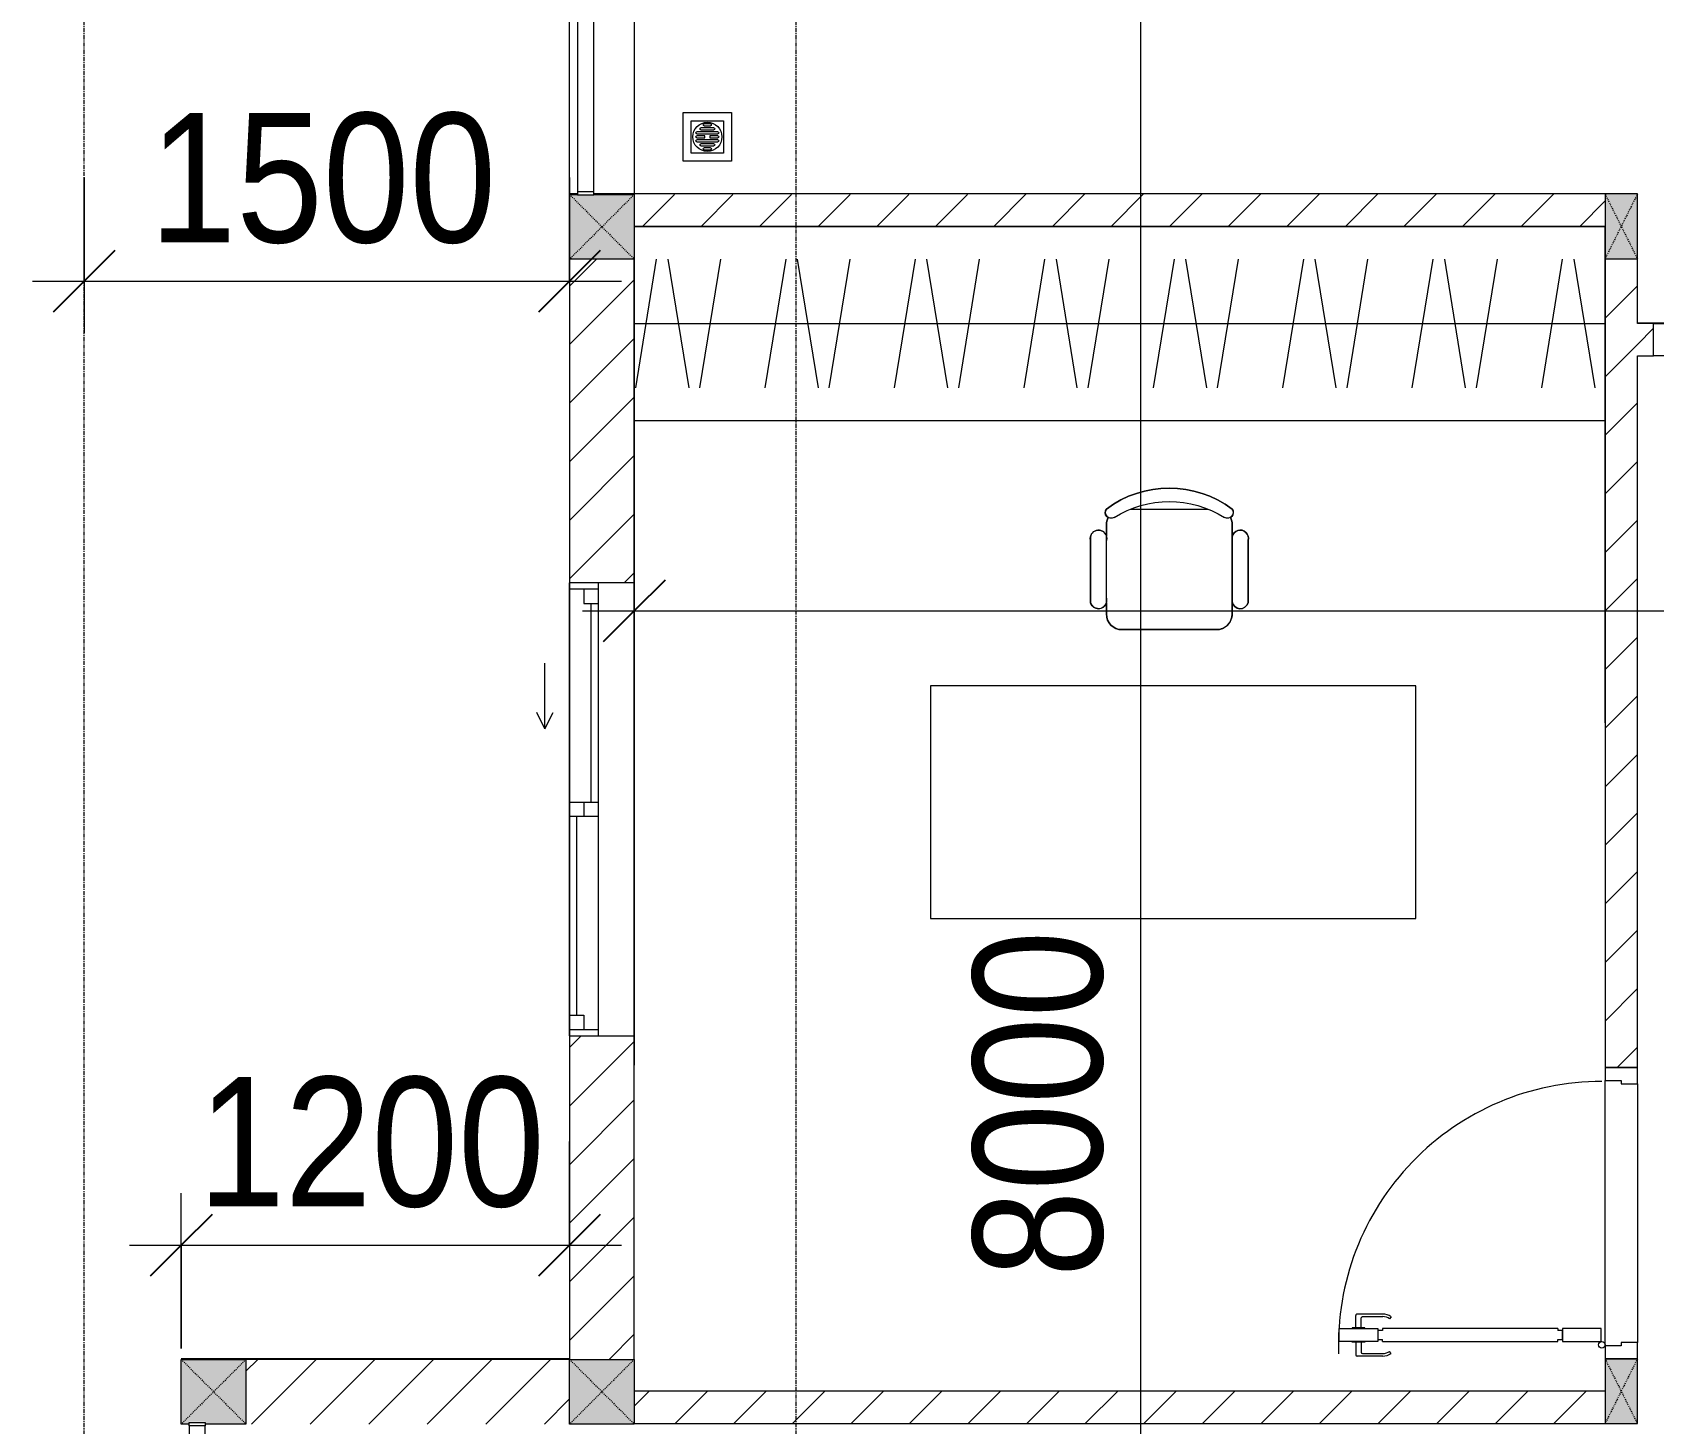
# Model space of a CAD drawing. Header units: millimetres. Extents: x 1591 to 240306, y -15958 to 82755.
# Drawn here: x 116794 to 121804, y 64837 to 69136 of the extents above; entities that cross this region are included whole.
import ezdxf

# ---------------------------------------------------------------- set-up
doc = ezdxf.new("R2010")
doc.units = ezdxf.units.MM
doc.linetypes.add('Dash', pattern=[6, 3, -3])
doc.linetypes.add('Grid Line', pattern=[22.225, 12.7, -3.175, 3.175, -3.175])
for name, color, linetype, lineweight in [('0-1', 7, 'Continuous', 5), ('A-ANNO-DIMS', 211, 'Continuous', 9), ('A-ANNO-DIMS-160', 211, 'Continuous', 9), ('A-DETL-GENF-1', 9, 'Continuous', 9), ('A-DOOR-1', 254, 'Continuous', 9), ('A-DOOR-2', 9, 'Continuous', 9), ('A-FLOR-1', 250, 'Continuous', 9), ('A-FLOR-2', 9, 'Continuous', 9), ('A-FLOR-HRAL', 11, 'Continuous', 9), ('A-FLOR-HRAL-1', 254, 'Continuous', 9), ('A-FLOR-HRAL-2', 9, 'Continuous', 9), ('A-GLAZ', 151, 'Continuous', 9), ('A-WALL-1', 253, 'Continuous', 18), ('A-WALL-2', 9, 'Continuous', 9), ('A-WALL-3', 113, 'Continuous', 18), ('A-WALL-PATT-1', 10, 'Continuous', 9), ('A-WALL-PATT-2', 111, 'Continuous', 9), ('G-IMPT-3', 8, 'Continuous', 9), ('I-FURN', 30, 'Continuous', 9), ('I-FURN-1', 254, 'Continuous', 9), ('M-EQPM', 50, 'Continuous', 9), ('S-COLS', 52, 'Continuous', 9), ('S-COLS-3', 254, 'Continuous', 9), ('S-COLS-4', 253, 'Continuous', 18), ('S-COLS-5', 52, 'Continuous', 18), ('S-COLS-HDLN', 52, 'Dash', 9), ('S-COLS-HDLN-1', 9, 'Dash', 9), ('S-GRID-1', 1, 'Grid Line', 9)]:
    doc.layers.add(name, color=color, linetype=linetype, lineweight=lineweight)
doc.styles.add('UTM Avo', font='UTM Avo.ttf', dxfattribs={"width": 0.9, "height": 400})
doc.dimstyles.new('1_Dim_chi_tiet_2_5', dxfattribs={"dimscale": 304.8, "dimtxt": 399.720379, "dimasz": 0.629921, "dimexe": 0.524934, "dimexo": 0.0625, "dimgap": 0.052493, "dimtad": 1, "dimdec": 0, "dimrnd": 5, "dimzin": 0, "dimdsep": 46, "dimtxsty": 'UTM Avo', "dimblk1": 'OBLIQUE', "dimblk2": 'OBLIQUE', "dimsah": 1, "dimcen": 0.09, "dimdle": 0.524934, "dimazin": 0, "dimtfac": 1, "dimtdec": 4, "dimtix": 1, "dimtmove": 0, "dimatfit": 3, "dimfxl": 1.049869, "dimfxlon": 1, "dimtvp": 1, "dimtolj": 1, "dimtzin": 0, "dimarcsym": 2})
doc.dimstyles.new('1_Dim_chi_tiet_2_5_1', dxfattribs={"dimscale": 304.8, "dimtxt": 399.720379, "dimasz": 0.629921, "dimexe": 0.524934, "dimexo": 0.0625, "dimgap": 0.052493, "dimtad": 1, "dimdec": 0, "dimrnd": 5, "dimzin": 0, "dimdsep": 46, "dimtxsty": 'UTM Avo', "dimblk1": 'OBLIQUE', "dimblk2": 'OBLIQUE', "dimsah": 1, "dimcen": 0.09, "dimdle": 0.524934, "dimazin": 0, "dimtfac": 1, "dimtdec": 4, "dimtix": 1, "dimtmove": 0, "dimatfit": 3, "dimfxl": 1.049869, "dimfxlon": 1, "dimtvp": 1, "dimtolj": 1, "dimtzin": 0, "dimarcsym": 2})
pattern_1 = [(45, (0, 0), (-90.50967, 90.50967), [])]
pattern_2 = [(45, (11001.35, 0), (-90.50967, 90.50967), [])]

# ---------------------------------------------------------------- blocks, each defined once
blk = doc.blocks.new('NCV_TKTC_KET CAU_rvt-1-TKCS_MB TẦNG 3-4')
at = {"layer": 'A-FLOR-1'}
for p, q in [((107452.4, 68636.5), (107452.4, 65035.3)), ((111752.1, 68238.1), (110752.6, 68238.1))]:
    blk.add_line(p, q, dxfattribs=at)
blk = doc.blocks.new('DOOR_CW_01 CANH MO-PANEL KINH - DIW_01-900x2200-CỬA GỖ VÂN LAMINATE-553393-TKCS_MB TẦNG 3-4')
at = {"layer": 'A-DETL-GENF-1'}
for p, q in [((-397, 872), (-357, 872)), ((-397, 752), (-397, 872)), ((-357, 872), (-357, 752)), ((-442, 737), (-442, 816.5)), ((-399, 820.5), (-438, 820.5)), ((-399, 803.5), (-430, 803.5)), ((-399, 831.8), (-397, 831.8)), ((-399, 792.2), (-399, 831.8)), ((-397, 792.2), (-397, 831.8)), ((-357, 792.2), (-357, 831.8)), ((-355, 831.8), (-357, 831.8)), ((-355, 792.2), (-355, 831.8)), ((-355, 820.5), (-316, 820.5)), ((-355, 803.5), (-324, 803.5)), ((-312, 737), (-312, 816.5)), ((-434, 799.5), (-434, 737)), ((-397, 792.2), (-399, 792.2)), ((-357, 752), (-397, 752)), ((-363, 752), (-391, 752)), ((-391, 752), (-391, 738)), ((-363, 738), (-363, 752)), ((-357, 792.2), (-355, 792.2)), ((-320, 799.5), (-320, 737)), ((-433.9, 711.2), (-427.3, 715.8)), ((-397, 738), (-391, 738)), ((-397, 738), (-397, 196)), ((-357, 738), (-363, 738)), ((-357, 196), (-357, 738)), ((-320.1, 711.2), (-326.7, 715.8)), ((-397, 196), (-391, 196)), ((-357, 182), (-397, 182)), ((-397, 182), (-397, 62)), ((-391, 196), (-391, 182)), ((-391, 182), (-363, 182)), ((-357, 196), (-363, 196)), ((-363, 182), (-363, 196)), ((-357, 62), (-357, 182)), ((-397, 62), (-357, 62))]:
    blk.add_line(p, q, dxfattribs=at)
blk.add_circle((-407, 60), 10, dxfattribs=at)
for centre, radius, start, end in [((-407, 60), 814, 360, 92), ((-438, 816.5), 4, 90, 180), ((-430, 799.5), 4, 90, 180), ((-324, 799.5), 4, 360, 90), ((-316, 816.5), 4, 0, 90), ((-397, 737), 45, 180, 215), ((-397, 737), 37, 180, 215), ((-357, 737), 37, 325, 0), ((-357, 737), 45, 325, 0)]:
    blk.add_arc(centre, radius, start, end, dxfattribs=at)
at = {"layer": 'A-DOOR-2'}
for p, q in [((-410, 50), (-450, 50)), ((-450, 50), (-450, -50)), ((-410, 0), (-410, 50)), ((-400, 0), (-410, 0)), ((-407, 50), (-382, 50)), ((-400, -50), (-400, 0)), ((410, 0), (400, 0)), ((400, 0), (400, -50)), ((450, 50), (410, 50)), ((410, 50), (410, 0)), ((450, -50), (450, 50)), ((-450, -50), (-400, -50)), ((400, -50), (450, -50))]:
    blk.add_line(p, q, dxfattribs=at)
blk = doc.blocks.new('TU DO LV A - TU DO LV A-885793-TKCS_MB TẦNG 3-4')
at = {"layer": 'I-FURN'}
for p, q in [((4.3, 101), (68.9, 499)), ((169, 101), (104.4, 499)), ((202.5, 101), (267.1, 499)), ((404.3, 101), (468.9, 499)), ((569, 101), (504.4, 499)), ((602.5, 101), (667.1, 499)), ((804.3, 101), (868.9, 499)), ((969, 101), (904.4, 499)), ((1002.5, 101), (1067.1, 499)), ((1204.3, 101), (1268.9, 499)), ((1369, 101), (1304.4, 499)), ((1402.5, 101), (1467.1, 499)), ((1604.3, 101), (1668.9, 499)), ((1769, 101), (1704.4, 499)), ((1802.5, 101), (1867.1, 499)), ((2004.3, 101), (2068.9, 499)), ((2169, 101), (2104.4, 499)), ((2202.5, 101), (2267.1, 499)), ((2404.3, 101), (2468.9, 499)), ((2569, 101), (2504.4, 499)), ((2602.5, 101), (2667.1, 499)), ((2804.3, 101), (2868.9, 499)), ((2969, 101), (2904.4, 499)), ((0, 300), (3000, 300)), ((0, 0), (3000, 0))]:
    blk.add_line(p, q, dxfattribs=at)
at = {"layer": 'I-FURN-1'}
blk.add_line((0, 0), (3000, 0), dxfattribs=at)
blk = doc.blocks.new('BAN LV A - BAN LV A_dwg_ban hoc2-348006-TKCS_MB TẦNG 3-4')
at = {"layer": 'I-FURN'}
for p, q in [((145.8, 437.4), (-145.8, 437.4)), ((-243, 354.4), (-243, 162)), ((-194.4, 388.8), (-194.4, 113.4)), ((194.4, 113.4), (194.4, 388.8)), ((194.4, 351.4), (194.4, 150.8)), ((243.7, 162), (243.7, 354.4)), ((-120.5, 64.8), (120.5, 64.8))]:
    blk.add_line(p, q, dxfattribs=at)
at = {"layer": 'I-FURN', "flags": 128}
blk.add_lwpolyline([(-737.8, 610.5), (-737.8, 1330.5), (-154.9, 1330.5), (762.2, 1330.5), (762.2, 610.5)], close=True, dxfattribs=at)
at = {"layer": 'I-FURN'}
for centre, radius, start, end in [((-145.8, 388.8), 48.6, 90, 180), ((145.8, 388.8), 48.6, 360, 90), ((-218.7, 347.3), 25.3, 343.7398, 163.7398), ((219.4, 347.3), 25.3, 16.2602, 170.7054), ((-218.7, 154.9), 25.3, 163.7398, 16.2602), ((219.4, 154.9), 25.3, 189.2946, 16.2602), ((-145.8, 113.4), 48.6, 180, 207.5844), ((145.8, 113.4), 48.6, 332.4156, 0), ((-180.2, 75.4), 17.8, 57.9726, 216.6901), ((0, 324), 324, 233.1301, 306.8699), ((0, 359.3), 318.2, 237.5758, 302.4242), ((180.2, 75.4), 17.8, 323.3099, 122.0274)]:
    blk.add_arc(centre, radius, start, end, dxfattribs=at)
blk = doc.blocks.new('BAN LV A - BAN LV A_dwg-348005-TKCS_MB TẦNG 3-4')
at = {"extrusion": (0, 0, -1), "zscale": -1, "rotation": 180}
blk.add_blockref('BAN LV A - BAN LV A_dwg_ban hoc2-348006-TKCS_MB TẦNG 3-4', (-729, 1383.7), dxfattribs=at)
blk = doc.blocks.new('BAN LV A - BAN LV A-348231-TKCS_MB TẦNG 3-4')
at = {"layer": 'I-FURN-1'}
for p, q in [((534.6, 1270.3), (534.6, 1235.9)), ((923.4, 1232.9), (923.4, 1270.3)), ((486, 1221.7), (486, 1029.3)), ((972.7, 1029.3), (972.7, 1221.7)), ((534.6, 1029.3), (534.6, 994.9)), ((923.4, 994.9), (923.4, 1032.3)), ((583.2, 946.3), (874.8, 946.3)), ((1491.2, 773.2), (-8.8, 773.2)), ((-8.8, 773.2), (-8.8, 53.2)), ((1491.2, 53.2), (1491.2, 773.2)), ((-8.8, 53.2), (1491.2, 53.2))]:
    blk.add_line(p, q, dxfattribs=at)
for centre, radius, start, end in [((729, 1059.7), 324, 53.1301, 126.8699), ((548.9, 1308.3), 17.8, 143.3099, 240.596), ((909.2, 1308.3), 17.8, 299.404, 36.6901), ((510.3, 1228.8), 25.3, 16.2602, 196.2602), ((583.2, 1270.3), 48.6, 152.4156, 180), ((874.8, 1270.3), 48.6, 360, 27.5844), ((948.4, 1228.8), 25.3, 343.7398, 170.7054), ((510.3, 1036.4), 25.3, 196.2602, 343.7398), ((948.4, 1036.4), 25.3, 189.2946, 343.7398), ((583.2, 994.9), 48.6, 180, 270), ((874.8, 994.9), 48.6, 270, 360)]:
    blk.add_arc(centre, radius, start, end, dxfattribs=at)
blk.add_blockref('BAN LV A - BAN LV A_dwg-348005-TKCS_MB TẦNG 3-4', (0, 0))
blk = doc.blocks.new('Railing - 50 x 10mm-901205-TKCS_MB TẦNG 3-4')
at = {"layer": 'A-FLOR-HRAL-2'}
for p, q in [((25, 5), (-25, 5)), ((-25, 5), (-25, -5)), ((25, -5), (25, 5)), ((-25, -5), (25, -5))]:
    blk.add_line(p, q, dxfattribs=at)
blk = doc.blocks.new('Railing - Railing-883597-TKCS_MB TẦNG 3-4')
at = {"layer": 'A-FLOR-HRAL-2'}
for p, q in [((84569, 60498.3), (84569, 59383.3)), ((84619, 59383.3), (84619, 60498.3))]:
    blk.add_line(p, q, dxfattribs=at)
for p in [(84594, 60503.3), (84594, 59378.3)]:
    blk.add_blockref('Railing - 50 x 10mm-901205-TKCS_MB TẦNG 3-4', p)
blk = doc.blocks.new('G1_SOF - BO TRU - 100x200-745959-TKCS_MB TẦNG 3-4')
at = {"layer": 'S-COLS'}
blk.add_hatch(color=256, dxfattribs=at).paths.add_polyline_path([(-50, 100), (-50, -100), (50, -100), (50, 100)])
at = {"layer": 'S-COLS-4'}
for p, q in [((50, 100), (-50, 100)), ((-50, 100), (-50, -100)), ((50, -100), (50, 100)), ((-50, -100), (50, -100))]:
    blk.add_line(p, q, dxfattribs=at)
at = {"layer": 'S-COLS-HDLN-1'}
for p, q in [((50, 100), (-50, -100)), ((-50, 100), (50, -100))]:
    blk.add_line(p, q, dxfattribs=at)
blk = doc.blocks.new('DOOR_CW_01 CANH MO-PANEL KINH - DIG_01-900x2200-CỬA NHÔM KÍNH-901215-TKCS_MB TẦNG 3-4')
at = {"layer": 'A-DETL-GENF-1'}
for p, q in [((-397, -182), (-397, -62)), ((-397, -62), (-357, -62)), ((-357, -62), (-357, -182)), ((-357, -182), (-397, -182)), ((-397, -196), (-391, -196)), ((-397, -738), (-397, -196)), ((-391, -196), (-391, -182)), ((-391, -182), (-363, -182)), ((-363, -182), (-363, -196)), ((-357, -196), (-363, -196)), ((-357, -196), (-357, -738)), ((-442, -737), (-442, -816.5)), ((-434, -799.5), (-434, -737)), ((-433.9, -711.2), (-427.3, -715.8)), ((-397, -738), (-391, -738)), ((-391, -752), (-391, -738)), ((-357, -738), (-363, -738)), ((-363, -738), (-363, -752)), ((-320.1, -711.2), (-326.7, -715.8)), ((-320, -799.5), (-320, -737)), ((-312, -737), (-312, -816.5)), ((-399, -792.2), (-399, -831.8)), ((-397, -792.2), (-399, -792.2)), ((-357, -752), (-397, -752)), ((-397, -752), (-397, -872)), ((-397, -792.2), (-397, -831.8)), ((-363, -752), (-391, -752)), ((-357, -872), (-357, -752)), ((-357, -792.2), (-357, -831.8)), ((-357, -792.2), (-355, -792.2)), ((-355, -792.2), (-355, -831.8)), ((-399, -820.5), (-438, -820.5)), ((-399, -803.5), (-430, -803.5)), ((-399, -831.8), (-397, -831.8)), ((-355, -831.8), (-357, -831.8)), ((-355, -803.5), (-324, -803.5)), ((-355, -820.5), (-316, -820.5)), ((-397, -872), (-357, -872))]:
    blk.add_line(p, q, dxfattribs=at)
blk.add_circle((-407, -60), 10, dxfattribs=at)
for centre, radius, start, end in [((-407, -60), 814, 268, 0), ((-397, -737), 45, 145, 180), ((-397, -737), 37, 145, 180), ((-357, -737), 37, 0, 35), ((-357, -737), 45, 360, 35), ((-430, -799.5), 4, 180, 270), ((-324, -799.5), 4, 270, 0), ((-438, -816.5), 4, 180, 270), ((-316, -816.5), 4, 270, 0)]:
    blk.add_arc(centre, radius, start, end, dxfattribs=at)
at = {"layer": 'A-DOOR-2'}
for p, q in [((-450, -50), (-450, 50)), ((-450, 50), (-400, 50)), ((-400, 50), (-400, 0)), ((400, 0), (400, 50)), ((400, 50), (450, 50)), ((450, 50), (450, -50)), ((-410, -50), (-450, -50)), ((-410, 0), (-410, -50)), ((-400, 0), (-410, 0)), ((-407, -50), (-382, -50)), ((410, 0), (400, 0)), ((410, -50), (410, 0)), ((450, -50), (410, -50))]:
    blk.add_line(p, q, dxfattribs=at)
blk = doc.blocks.new('NCV_TKTC_TANG 3 - 4_rvt-2-TKCS_MB TẦNG 3-4')
at = {"layer": 'A-WALL-PATT-1'}
h = blk.add_hatch(dxfattribs=at)
h.set_pattern_fill('FP_1', color=256, style=0, pattern_type=2)
h.set_pattern_definition(pattern_1)
h.paths.add_polyline_path([(110652.6, 68536.9), (110652.6, 68636.9), (107652.6, 68635.3), (107652.6, 68536.9), (109311.5, 68536.9)])
h = blk.add_hatch(dxfattribs=at)
h.set_pattern_fill('FP_1', color=256, style=0, pattern_type=2)
h.set_pattern_definition(pattern_1)
h.paths.add_polyline_path([(110752.5, 64936.9), (110752.6, 64936.9), (110752.5, 65037.4), (110752.5, 65036.9)])
h.paths.add_polyline_path([(110652.6, 65937.4), (110752.6, 65937.4), (110752.6, 68436.9), (110652.6, 68436.9), (110652.6, 65944.4)])
h = blk.add_hatch(dxfattribs=at)
h.set_pattern_fill('FP_1', color=256, style=0, pattern_type=2)
h.set_pattern_definition(pattern_1)
h.paths.add_polyline_path([(111752.6, 68136.9), (111752.6, 68236.9), (111702.6, 68236.9), (111702.6, 68136.9)])
h.paths.add_polyline_path([(110802.6, 68136.9), (110802.6, 68236.9), (110752.6, 68236.9), (110752.6, 68136.9)])
h = blk.add_hatch(dxfattribs=at)
h.set_pattern_fill('FP_1', color=256, style=0, pattern_type=2)
h.set_pattern_definition(pattern_1)
h.paths.add_polyline_path([(110752.5, 64836.9), (110752.6, 64836.9), (110752.5, 64837)])
h.paths.add_polyline_path([(110652.5, 64836.9), (110652.5, 64936.9), (107652.6, 64936.9), (107652.6, 64836.9), (109311.5, 64836.9)])
at = {"layer": 'A-FLOR-2'}
for p, q in [((110652.6, 68536.9), (107652.6, 68536.9)), ((107652.6, 68536.9), (107652.6, 67936.9)), ((110652.6, 68436.9), (110652.6, 68536.9)), ((110652.6, 67936.9), (110652.6, 68436.9)), ((107652.6, 67936.9), (107652.6, 67435.3)), ((110652.6, 67002.5), (110652.6, 67936.9)), ((107652.6, 67435.3), (107652.6, 66035.3)), ((107652.6, 66035.3), (107652.6, 65944.4)), ((110652.6, 65077.4), (110652.6, 65897.4)), ((110752.6, 65887.4), (110752.6, 65087.4))]:
    blk.add_line(p, q, dxfattribs=at)
at = {"layer": 'A-WALL-1'}
for p, q in [((107477.5, 68636.9), (107452.6, 68636.9)), ((110652.6, 68636.9), (107527.5, 68636.9)), ((107652.6, 68536.9), (110652.6, 68536.9)), ((110652.6, 68436.9), (110652.6, 65937.4)), ((110752.6, 68236.9), (110752.6, 68436.9)), ((110802.6, 68236.9), (110752.6, 68236.9)), ((110802.6, 68136.9), (110802.6, 68236.9)), ((110752.6, 65937.4), (110752.6, 68136.9)), ((110752.6, 68136.9), (110802.6, 68136.9)), ((110652.6, 65937.4), (110752.6, 65937.4)), ((110752.6, 65037.4), (110652.6, 65037.4)), ((110752.6, 64936.9), (110752.6, 65037.4)), ((110652.5, 64936.9), (107652.6, 64936.9)), ((110752.6, 64836.9), (110752.6, 64936.9)), ((107652.6, 64836.9), (110652.5, 64836.9))]:
    blk.add_line(p, q, dxfattribs=at)
at = {"layer": 'A-WALL-2'}
for p, q in [((107452.6, 68636.9), (107452.6, 69761.9)), ((107652.6, 69761.9), (107652.6, 68636.9)), ((110652.6, 65077.4), (110652.6, 65897.4)), ((110752.6, 65887.4), (110752.6, 65087.4))]:
    blk.add_line(p, q, dxfattribs=at)
at = {"layer": 'A-DOOR-1'}
for name, p, rotation in [('DOOR_CW_01 CANH MO-PANEL KINH - DIG_01-900x2200-CỬA NHÔM KÍNH-901215-TKCS_MB TẦNG 3-4', (111252.6, 68186.9), 180), ('DOOR_CW_01 CANH MO-PANEL KINH - DIW_01-900x2200-CỬA GỖ VÂN LAMINATE-553393-TKCS_MB TẦNG 3-4', (110702.6, 65487.4), 89.99999999999882)]:
    blk.add_blockref(name, p, dxfattribs=dict(at, rotation=rotation))
at = {"layer": 'A-FLOR-HRAL-1'}
blk.add_blockref('Railing - Railing-883597-TKCS_MB TẦNG 3-4', (22908.5, 9260.7), dxfattribs=at)
at = {"layer": 'I-FURN-1'}
for name, p in [('TU DO LV A - TU DO LV A-885793-TKCS_MB TẦNG 3-4', (107652.6, 67936.9)), ('BAN LV A - BAN LV A-348231-TKCS_MB TẦNG 3-4', (108576.8, 66344.2))]:
    blk.add_blockref(name, p, dxfattribs=at)
at = {"layer": 'S-COLS-3'}
for p in [(110702.6, 68536.9), (110702.5, 64936.9)]:
    blk.add_blockref('G1_SOF - BO TRU - 100x200-745959-TKCS_MB TẦNG 3-4', p, dxfattribs=at)
blk = doc.blocks.new('1_FAMILY RVT - W01-WxH 1400x1400xmm-389822-TKCS_MB TẦNG 3-4')
at = {"layer": 'A-GLAZ'}
for p, q in [((248.4, 172.39), (299.2, 197.79)), ((248.4, 172.39), (299.2, 146.99)), ((248.4, 172.39), (451.6, 172.39)), ((-700, 96.19), (-700, -103.81)), ((700, 96.19), (-700, 96.19)), ((-700, 96.19), (-636.5, 96.19)), ((-680.95, 96.19), (-680.95, 7.29)), ((-636.5, 51.74), (-680.95, 51.74)), ((-636.5, 96.19), (-22.225, 96.19)), ((-636.5, 96.19), (-636.5, 51.74)), ((-636.5, 73.965), (-22.225, 73.965)), ((-22.225, 7.29), (-22.225, 96.19)), ((-22.225, 96.19), (22.225, 96.19)), ((22.225, 51.74), (-22.225, 51.74)), ((22.225, 96.19), (680.95, 96.19)), ((22.225, 96.19), (22.225, 7.29)), ((636.5, 51.74), (636.5, 7.29)), ((680.95, 51.74), (636.5, 51.74)), ((680.95, 96.19), (700, 96.19)), ((680.95, 96.19), (680.95, 7.29)), ((700, -103.81), (700, 96.19)), ((-700, 7.29), (-680.95, 7.29)), ((-680.95, 7.29), (-22.225, 7.29)), ((-22.225, 7.29), (22.225, 7.29)), ((22.225, 29.515), (636.5, 29.515)), ((22.225, 7.29), (636.5, 7.29)), ((636.5, 7.29), (700, 7.29)), ((-700, -103.81), (700, -103.81))]:
    blk.add_line(p, q, dxfattribs=at)
blk = doc.blocks.new('Railing - 50 x 10mm-1251311-TKCS_MB TẦNG 3-4')
at = {"layer": 'A-FLOR-HRAL'}
for p, q in [((25, 5), (-25, 5)), ((-25, 5), (-25, -5)), ((25, -5), (25, 5)), ((-25, -5), (25, -5))]:
    blk.add_line(p, q, dxfattribs=at)
blk = doc.blocks.new('Railing - Railing-2747526-TKCS_MB TẦNG 3-4')
at = {"layer": 'A-FLOR-HRAL'}
for p, q in [((106276.6, 64830.3), (106276.6, 61716.9)), ((106326.6, 61716.9), (106326.6, 64830.3))]:
    blk.add_line(p, q, dxfattribs=at)
at = {"extrusion": (0, 0, -1), "zscale": -1}
for p in [(-106301.6, 64835.3), (-106301.6, 61711.9)]:
    blk.add_blockref('Railing - 50 x 10mm-1251311-TKCS_MB TẦNG 3-4', p, dxfattribs=at)
blk = doc.blocks.new('G1_SOF - BO TRU - 200x200-V32-TKCS_MB TẦNG 3-4')
at = {"layer": 'S-COLS'}
blk.add_hatch(color=256, dxfattribs=at).paths.add_polyline_path([(-100, 100), (-100, -100), (100, -100), (100, 100), (75.9, 100), (75.9, 92.9), (25.9, 92.9), (25.9, 100)])
at = {"layer": 'S-COLS-5'}
for p, q in [((-100, 100), (25.9, 100)), ((-100, -100), (-100, 100)), ((75.9, 100), (100, 100)), ((100, 100), (100, -100)), ((100, -100), (-100, -100))]:
    blk.add_line(p, q, dxfattribs=at)
at = {"layer": 'S-COLS-HDLN'}
for p, q in [((100, -100), (-100, 100)), ((-100, -100), (100, 100))]:
    blk.add_line(p, q, dxfattribs=at)
blk = doc.blocks.new('G1_SOF - BO TRU - 200x200-V34-TKCS_MB TẦNG 3-4')
at = {"layer": 'S-COLS'}
blk.add_hatch(color=256, dxfattribs=at).paths.add_polyline_path([(25.1, 100), (-100, 100), (-100, -100), (100, -100), (100, 100), (75.1, 100)])
at = {"layer": 'S-COLS-5'}
for p, q in [((-100, 100), (100, 100)), ((-100, -100), (-100, 100)), ((100, 100), (100, -100)), ((25.1, -100), (-100, -100)), ((100, -100), (75.1, -100))]:
    blk.add_line(p, q, dxfattribs=at)
at = {"layer": 'S-COLS-HDLN'}
for p, q in [((100, -100), (-100, 100)), ((-100, -100), (100, 100))]:
    blk.add_line(p, q, dxfattribs=at)
blk = doc.blocks.new('G1_SOF - BO TRU - 200x200-3054294-TKCS_MB TẦNG 3-4')
at = {"layer": 'S-COLS'}
blk.add_hatch(color=256, dxfattribs=at).paths.add_polyline_path([(100, 100), (-100, 100), (-100, -100), (100, -100)])
at = {"layer": 'S-COLS-5'}
for p, q in [((-100, 100), (100, 100)), ((-100, -100), (-100, 100)), ((100, 100), (100, -100)), ((100, -100), (-100, -100))]:
    blk.add_line(p, q, dxfattribs=at)
at = {"layer": 'S-COLS-HDLN'}
for p, q in [((100, -100), (-100, 100)), ((-100, -100), (100, 100))]:
    blk.add_line(p, q, dxfattribs=at)
blk = doc.blocks.new('TKTC_XREF_251221_MB TANG 2-7 - TKTC_XREF_260130_MB TANG 2-5_dwg_THU NUOC - THU NUOC-444531-TKCS_MB TẦNG 1-4746810-TKCS_MB TẦNG 3-4')
at = {"layer": 'G-IMPT-3'}
for p, q in [((-23.3, 10.8), (40.9, 10.8)), ((40.9, 4.8), (-23.3, 4.8)), ((-11, 23.3), (28.5, 23.3)), ((28.5, 17.3), (-11, 17.3)), ((-1.1, 35.6), (18.5, 35.6)), ((18.5, 29.6), (-1.1, 29.6)), ((-23.3, -13.6), (40.9, -13.6)), ((40.9, -19.6), (-23.3, -19.6)), ((-11, -26.1), (28.5, -26.1)), ((28.5, -32.1), (-11, -32.1)), ((-1.1, -38.5), (18.5, -38.5)), ((18.5, -44.5), (-1.1, -44.5))]:
    blk.add_line(p, q, dxfattribs=at)
at = {"layer": 'G-IMPT-3', "flags": 128}
for points in [[(83.7, -79.4), (83.7, 70.6), (-66.3, 70.6), (-66.3, -79.4)], [(58.7, -54.4), (58.7, 45.6), (-41.3, 45.6), (-41.3, -54.4)]]:
    blk.add_lwpolyline(points, close=True, dxfattribs=at)
for points in [[(-23.3, -1.2), (0.7, -1.2), (0.7, -7.2), (-23.3, -7.2)], [(40.9, -7.2), (16.7, -7.2), (16.7, -1.2), (40.9, -1.2)]]:
    blk.add_lwpolyline(points, dxfattribs=at)
at = {"layer": 'G-IMPT-3'}
for centre, radius, start, end in [((8.7, -4.4), 45, 360, 180), ((8.7, -4.4), 45, 360, 180), ((-23.3, 7.8), 3, 90, 270), ((-11, 20.3), 3, 90, 270), ((-1.1, 32.6), 3, 90, 270), ((18.5, 32.6), 3, 270, 90), ((28.5, 20.3), 3, 270, 90), ((40.9, 7.8), 3, 270, 90), ((8.7, -4.4), 45, 180, 360), ((8.7, -4.4), 45, 180, 360), ((-23.3, -4.2), 3, 90, 270), ((-23.3, -16.6), 3, 90, 270), ((-11, -29.1), 3, 90, 270), ((-1.1, -41.5), 3, 90, 270), ((18.5, -41.5), 3, 270, 90), ((28.5, -29.1), 3, 270, 90), ((40.9, -4.2), 3, 270, 90), ((40.9, -16.6), 3, 270, 90)]:
    blk.add_arc(centre, radius, start, end, dxfattribs=at)
blk = doc.blocks.new('TKTC_XREF_251221_MB TANG 2-7 - TKTC_XREF_251221_MB TANG 2-7-2039446-TKCS_MB TẦNG 3-4')
at = {"layer": 'M-EQPM'}
blk.add_line((73800, 47800), (72600.1, 47800), dxfattribs=at)
at = {"extrusion": (0, 0, -1), "zscale": -1}
blk.add_blockref('TKTC_XREF_251221_MB TANG 2-7 - TKTC_XREF_260130_MB TANG 2-5_dwg_THU NUOC - THU NUOC-444531-TKCS_MB TẦNG 1-4746810-TKCS_MB TẦNG 3-4', (-74234.6, 51580.9), dxfattribs=at)
blk = doc.blocks.new('DIMBLOCK31-TKCS_MB TẦNG 3-4')
at = {"layer": 'A-ANNO-DIMS-160'}
for p, q in [((116953.9, 68687.7), (116953.9, 68207.7)), ((116953.9, 68367.7), (116953.9, 68687.7)), ((118453.9, 68687.7), (118453.9, 68207.7)), ((118453.9, 68367.7), (118453.9, 68687.7)), ((116793.9, 68367.7), (118613.9, 68367.7))]:
    blk.add_line(p, q, dxfattribs=at)
at = {"layer": 'A-ANNO-DIMS-160', "lineweight": 25}
for p, q in [((116953.9, 68367.7), (117049.9, 68463.7)), ((118453.9, 68367.7), (118549.9, 68463.7)), ((116953.9, 68367.7), (116857.9, 68271.7)), ((118453.9, 68367.7), (118357.9, 68271.7))]:
    blk.add_line(p, q, dxfattribs=at)
at = {"layer": 'A-ANNO-DIMS-160', "color": 0, "insert": (117156.1, 68887.4), "char_height": 400, "width": 1314.636, "attachment_point": 1, "line_spacing_factor": 1.110334, "style": 'UTM Avo'}
blk.add_mtext('1500', dxfattribs=at)
blk = doc.blocks.new('_Oblique')
at = {"color": 0, "linetype": 'ByBlock', "lineweight": -2}
blk.add_line((-0.5, -0.5), (0.5, 0.5), dxfattribs=at)
blk = doc.blocks.new('DIMBLOCK32-TKCS_MB TẦNG 3-4')
at = {"layer": 'A-ANNO-DIMS-160'}
for p, q in [((118453.9, 65708.5), (118453.9, 65228.5)), ((118453.9, 65388.5), (118453.9, 65708.5)), ((117254, 65068.5), (117254, 65548.5)), ((117094, 65388.5), (118613.9, 65388.5)), ((117254, 65388.5), (117254, 65068.5))]:
    blk.add_line(p, q, dxfattribs=at)
at = {"layer": 'A-ANNO-DIMS-160', "lineweight": 25}
for p, q in [((117254, 65388.5), (117350, 65484.5)), ((118453.9, 65388.5), (118549.9, 65484.5)), ((117254, 65388.5), (117158, 65292.5)), ((118453.9, 65388.5), (118357.9, 65292.5))]:
    blk.add_line(p, q, dxfattribs=at)
at = {"layer": 'A-ANNO-DIMS-160', "color": 0, "insert": (117306.2, 65908.2), "char_height": 400, "width": 1314.636, "attachment_point": 1, "line_spacing_factor": 1.110334, "style": 'UTM Avo'}
blk.add_mtext('1200', dxfattribs=at)
blk = doc.blocks.new('DIMBLOCK375-TKCS_MB TẦNG 3-4')
at = {"layer": 'A-ANNO-DIMS-160'}
for p, q in [((120219.7, 61676.9), (120219.7, 69996.9)), ((120539.7, 69836.9), (120059.7, 69836.9)), ((120219.7, 69836.9), (120539.7, 69836.9)), ((119899.7, 61836.9), (120379.7, 61836.9)), ((120219.7, 61836.9), (119899.7, 61836.9))]:
    blk.add_line(p, q, dxfattribs=at)
at = {"layer": 'A-ANNO-DIMS-160', "lineweight": 25}
for p, q in [((120219.7, 69836.9), (120123.7, 69932.9)), ((120219.7, 69836.9), (120315.7, 69740.9)), ((120219.7, 61836.9), (120123.7, 61932.9)), ((120219.7, 61836.9), (120315.7, 61740.9))]:
    blk.add_line(p, q, dxfattribs=at)
at = {"layer": 'A-ANNO-DIMS-160', "color": 0, "insert": (119700.1, 65289.2), "char_height": 400, "width": 1314.636, "attachment_point": 1, "rotation": 90, "line_spacing_factor": 1.110334, "style": 'UTM Avo'}
blk.add_mtext('8000', dxfattribs=at)
blk = doc.blocks.new('DIMBLOCK412-TKCS_MB TẦNG 3-4')
at = {"layer": 'A-ANNO-DIMS-160'}
for p, q in [((118653.9, 67668.8), (118653.9, 67188.8)), ((118653.9, 67348.8), (118653.9, 67668.8)), ((127253.9, 67668.8), (127253.9, 67188.8)), ((127253.9, 67348.8), (127253.9, 67668.8)), ((118493.9, 67348.8), (127413.9, 67348.8))]:
    blk.add_line(p, q, dxfattribs=at)
at = {"layer": 'A-ANNO-DIMS-160', "lineweight": 25}
for p, q in [((118653.9, 67348.8), (118749.9, 67444.8)), ((127253.9, 67348.8), (127349.9, 67444.8)), ((118653.9, 67348.8), (118557.9, 67252.8)), ((127253.9, 67348.8), (127157.9, 67252.8))]:
    blk.add_line(p, q, dxfattribs=at)
at = {"layer": 'A-ANNO-DIMS-160', "color": 0, "insert": (122406.1, 67868.4), "char_height": 400, "width": 1314.636, "attachment_point": 1, "line_spacing_factor": 1.110334, "style": 'UTM Avo'}
blk.add_mtext('8600', dxfattribs=at)

msp = doc.modelspace()

# ---------------------------------------------------------------- hatches: boundary and pattern name
at = {"layer": 'A-WALL-PATT-2'}
h = msp.add_hatch(dxfattribs=at)
h.set_pattern_fill('FP_1', color=256, style=0, pattern_type=2)
h.set_pattern_definition(pattern_2)
h.paths.add_polyline_path([(118453.9, 65035.3), (118653.9, 65035.3), (118653.9, 66035.3), (118453.9, 66035.3), (118453.9, 65944.4)])
h.paths.add_polyline_path([(118453.9, 67435.3), (118653.9, 67435.3), (118653.9, 68435.3), (118453.9, 68435.3), (118453.9, 68060.7)])
h = msp.add_hatch(dxfattribs=at)
h.set_pattern_fill('FP_1', color=256, style=0, pattern_type=2)
h.set_pattern_definition(pattern_2)
h.paths.add_polyline_path([(117894.8, 64835.3), (118453.9, 64835.3), (118453.9, 65035.3), (117453.9, 65035.3), (117453.9, 64835.3)])

# ---------------------------------------------------------------- linework, layer by layer
at = {"layer": 'A-WALL-3'}
for p, q in [((118453.9, 68435.3), (118453.9, 67435.3)), ((118653.9, 67435.3), (118653.9, 68435.3)), ((118453.9, 66035.3), (118453.9, 65035.3)), ((118653.9, 65035.3), (118653.9, 66035.3)), ((118453.9, 65035.3), (117453.9, 65035.3))]:
    msp.add_line(p, q, dxfattribs=at)
at = {"layer": 'S-GRID-1'}
for p, q in [((116953.9, 19175.3), (116953.9, 76690.4)), ((119153.9, 19175.3), (119153.9, 76690.4))]:
    msp.add_line(p, q, dxfattribs=at)

# ---------------------------------------------------------------- block references
at = {"layer": '0-1'}
for name in ['NCV_TKTC_KET CAU_rvt-1-TKCS_MB TẦNG 3-4', 'NCV_TKTC_TANG 3 - 4_rvt-2-TKCS_MB TẦNG 3-4']:
    msp.add_blockref(name, (11001.4, 0), dxfattribs=at)
at = {"layer": 'A-FLOR-HRAL'}
msp.add_blockref('Railing - Railing-2747526-TKCS_MB TẦNG 3-4', (11001.4, 0), dxfattribs=at)
at = {"layer": 'A-GLAZ', "rotation": 90}
msp.add_blockref('1_FAMILY RVT - W01-WxH 1400x1400xmm-389822-TKCS_MB TẦNG 3-4', (118550.1, 66735.3), dxfattribs=at)
at = {"layer": 'M-EQPM'}
msp.add_blockref('TKTC_XREF_251221_MB TANG 2-7 - TKTC_XREF_251221_MB TANG 2-7-2039446-TKCS_MB TẦNG 3-4', (44653.9, 17236.9), dxfattribs=at)
at = {"layer": 'S-COLS', "rotation": 180}
for name, p in [('G1_SOF - BO TRU - 200x200-V34-TKCS_MB TẦNG 3-4', (118553.9, 68535.3)), ('G1_SOF - BO TRU - 200x200-V32-TKCS_MB TẦNG 3-4', (117353.9, 64935.3)), ('G1_SOF - BO TRU - 200x200-3054294-TKCS_MB TẦNG 3-4', (118553.9, 64935.3))]:
    msp.add_blockref(name, p, dxfattribs=at)

# ---------------------------------------------------------------- dimensions: what is measured, and where the dimension line sits
at = {"layer": 'A-ANNO-DIMS'}
dim = msp.add_linear_dim(base=(120219.7, 69836.9), p1=(119899.7, 61836.9), p2=(120539.7, 69836.9), angle=90, dimstyle='1_Dim_chi_tiet_2_5_1', override={"dimpost": '<>', "dimfxl": 8025.559171}, dxfattribs=at)
dim.commit()
dim.dimension.update_dxf_attribs({"geometry": 'DIMBLOCK375-TKCS_MB TẦNG 3-4', "text_midpoint": (119996.7, 65836.9)})
for base, p1, p2, dimstyle, override, picture, middle in [((118453.9, 68367.7), (116953.9, 68687.7), (118453.9, 68687.7), '1_Dim_chi_tiet_2_5', {"dimpost": '<>', "dimfxl": 1500}, 'DIMBLOCK31-TKCS_MB TẦNG 3-4', (117703.9, 68590.7)), ((127253.9, 67348.8), (118653.9, 67668.8), (127253.9, 67668.8), '1_Dim_chi_tiet_2_5_1', {"dimpost": '<>', "dimfxl": 8600}, 'DIMBLOCK412-TKCS_MB TẦNG 3-4', (122953.9, 67571.8)), ((118453.9, 65388.5), (117254, 65068.5), (118453.9, 65708.5), '1_Dim_chi_tiet_2_5', {"dimpost": '<>', "dimfxl": 1359.938602}, 'DIMBLOCK32-TKCS_MB TẦNG 3-4', (117853.9, 65611.5))]:
    dim = msp.add_linear_dim(base=base, p1=p1, p2=p2, dimstyle=dimstyle, override=override, dxfattribs=at)
    dim.commit()
    dim.dimension.update_dxf_attribs({"geometry": picture, "text_midpoint": middle})

doc.saveas('drawing.dxf')
